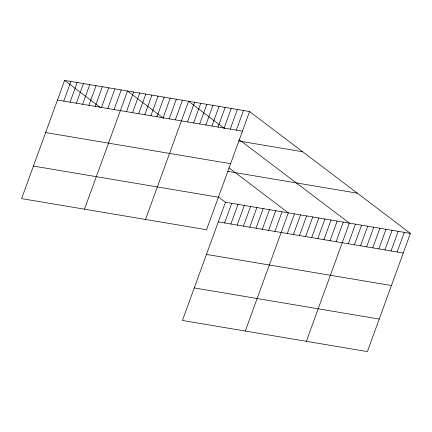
<?xml version="1.0" encoding="UTF-8"?>
<svg xmlns="http://www.w3.org/2000/svg" width="432" height="432" viewBox="0 0 432 432"><rect width="100%" height="100%" fill="white"/><g stroke="black" fill="none" stroke-linecap="round" stroke-linejoin="round"><path stroke-width="0.65" d="M64.622 80.406L21.6 198.607L206.561 229.738L249.577 111.537L64.622 80.406L100.159 107.336M63.769 101.088L70.907 81.464M70.054 102.146L77.198 82.523M76.345 103.205L83.484 83.581M82.631 104.263L89.775 84.64M88.922 105.322L96.061 85.698M95.207 106.38L102.352 86.756M101.498 107.438L108.643 87.815M107.789 108.497L114.928 88.873M114.075 109.555L121.219 89.932M84.488 209.191L127.505 90.995L163.517 118.282M126.468 111.64L133.607 92.021M132.57 112.671L139.714 93.047M138.677 113.697L145.816 94.073M144.779 114.723L151.918 95.099M150.881 115.749L158.026 96.131M156.983 116.78L164.128 97.157M163.091 117.806L170.23 98.183M169.193 118.832L176.337 99.209M175.295 119.858L182.439 100.24M145.525 219.461L188.541 101.266L224.554 128.552M187.504 121.916L194.643 102.292M193.606 122.942L200.75 103.318M199.714 123.968L206.852 104.35M205.816 124.999L212.954 105.376M211.918 126.025L219.062 106.402M218.02 127.051L225.164 107.428M224.127 128.077L231.266 108.459M230.229 129.109L237.373 109.485M236.331 130.135L243.475 110.511M218.333 196.879L225.439 202.262L182.423 320.463L367.378 351.594L410.4 233.393L249.577 111.537M224.586 222.944L231.73 203.321M230.877 224.003L238.021 204.379M237.168 225.061L244.307 205.438M243.454 226.12L250.598 206.496M249.745 227.178L256.883 207.554M256.03 228.236L263.174 208.613M262.321 229.295L269.46 209.671M268.607 230.353L275.751 210.73M274.898 231.412L282.037 211.788M245.306 331.047L288.328 212.846L228.911 167.827M287.291 233.496L294.43 213.878M293.393 234.527L300.537 214.904M299.495 235.553L306.639 215.93M305.602 236.579L312.741 216.956M311.704 237.605L318.843 217.987M317.806 238.637L324.95 219.013M323.914 239.663L331.052 220.039M330.016 240.689L337.154 221.065M336.118 241.715L343.262 222.097M306.342 341.318L349.364 223.123L239.242 139.682M348.327 243.772L355.466 224.149M354.429 244.798L361.573 225.175M360.531 245.824L367.675 226.206M366.638 246.856L373.777 227.232M372.74 247.882L379.879 228.258M378.842 248.908L385.987 229.284M384.95 249.934L392.089 230.315M391.052 250.965L398.191 231.341M397.154 251.991L404.298 232.367M57.478 100.03L242.438 131.161M238.561 140.967L302.648 151.751M45.641 132.559L230.596 163.69M227.713 171.364L357.329 193.185M33.442 166.077L218.398 197.208M225.439 202.262L410.4 233.393M218.3 221.886L403.256 253.017M206.458 254.416L391.419 285.547M194.26 287.933L379.22 319.064"/></g></svg>
